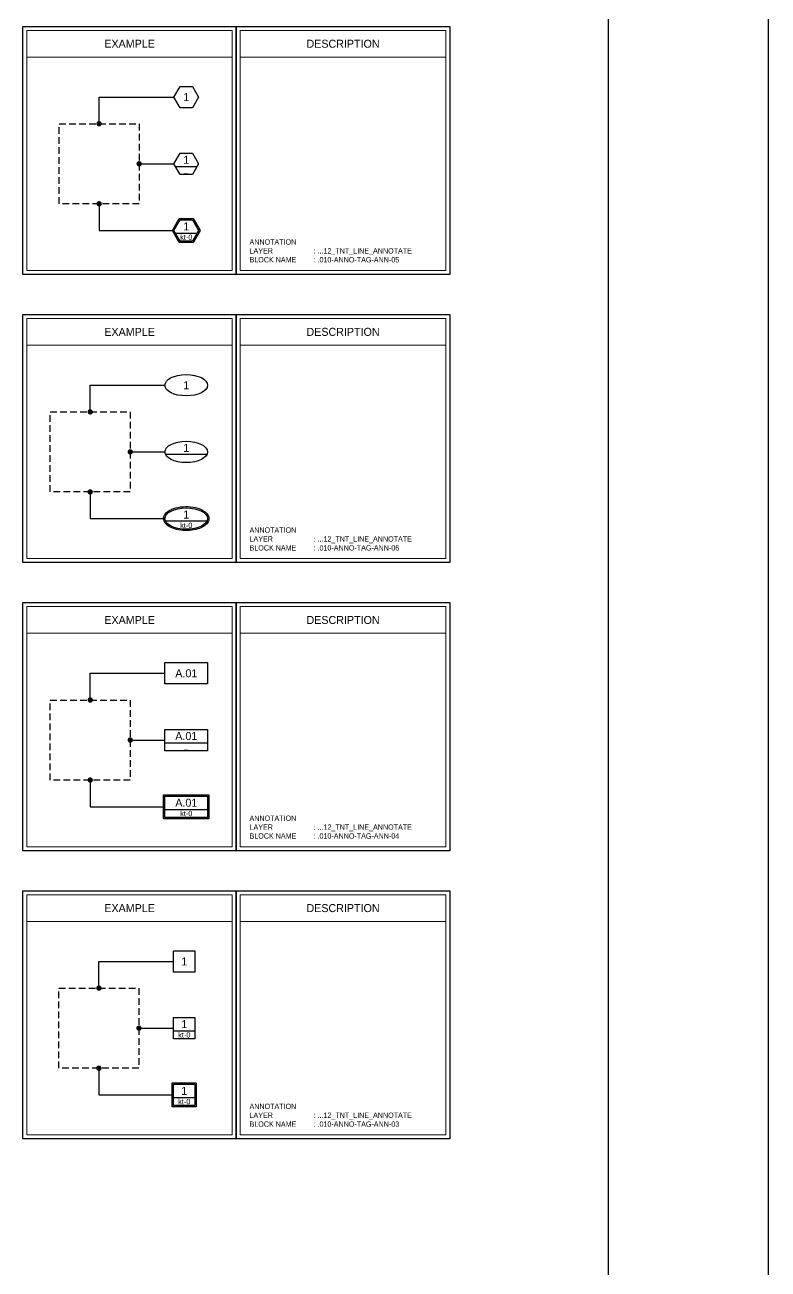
# Model space of a CAD drawing. Header units: millimetres. Extents: x 21129 to 2803301, y -510327 to 166837.
# Drawn here: x 371035 to 398892, y -378672 to -332034 of the extents above; entities that cross this region are included whole.
import ezdxf
from ezdxf.enums import TextEntityAlignment as Align

# ---------------------------------------------------------------- set-up
doc = ezdxf.new("R2010")
doc.units = ezdxf.units.MM
doc.linetypes.add('HIDDEN', pattern=[0.375, 0.25, -0.125])
for name, color, linetype in [('....01_TNT_A_DRAWING', 7, 'Continuous'), ('....20_TNT_N_TEXT', 9, 'Continuous'), ('....21_TNT_N_LEADER', 9, 'Continuous'), ('....24_TNT_N_ANNOTATE', 14, 'Continuous')]:
    doc.layers.add(name, color=color, linetype=linetype)
doc.layers.add('....03_TNT_A_THIN', color=251, linetype='Continuous', lineweight=13, transparency=0.5)
doc.layers.add('....08_TNT_A_DETAIL', color=156, linetype='HIDDEN', transparency=0.5)
doc.styles.add('.TNT_A_TXT_2_SUB', font='UNI Alter Gothic (H).ttf')
doc.styles.add('.TNT_A_TXT_3_NOTE', font='uromans.shx', dxfattribs={"width": 0.8})
doc.styles.add('TNT_DIM', font='uromans.shx', dxfattribs={"width": 0.8})
doc.dimstyles.new('TNT_DIM1', dxfattribs={"dimtxt": 2, "dimasz": 1.1, "dimexe": 1.1, "dimexo": 0, "dimgap": 0.7, "dimtad": 1, "dimdec": 0, "dimzin": 0, "dimdsep": 46, "dimtxsty": 'TNT_DIM', "dimblk": 'ARCHTICK', "dimcen": 0.09, "dimdle": 1.1, "dimclrd": 256, "dimclre": 256, "dimclrt": 14, "dimadec": 0, "dimazin": 0, "dimtfac": 1, "dimtdec": 0, "dimtmove": 0, "dimatfit": 3, "dimfxl": 0, "dimtfillclr": 256, "dimtolj": 1, "dimtzin": 0, "dimarcsym": 0})

# ---------------------------------------------------------------- blocks, each defined once
blk = doc.blocks.new('.TNT_KHUNG LAYOUT_2')
at = {"color": 250}
blk.add_lwpolyline([(0, 327), (450, 327), (450, 0), (0, 0)], close=True, dxfattribs=at)
at = {"color": 14}
blk.add_lwpolyline([(15, 312), (435, 312), (435, 15), (15, 15)], close=True, dxfattribs=at)
blk = doc.blocks.new('*U615')
at = {"color": 14}
blk.add_lwpolyline([(-4, 4), (4, 4), (4, -4), (-4, -4)], close=True, dxfattribs=at)
at = {"color": 9, "style": '.TNT_A_TXT_2_SUB', "flags": 8}
blk.add_attdef('NUMBER', text='', height=3, dxfattribs=at).set_placement((0, 0), align=Align.MIDDLE)
blk = doc.blocks.new('*U617')
at = {"color": 14}
blk.add_line((-4, -1), (4, -1), dxfattribs=at)
blk.add_lwpolyline([(-4, 4), (4, 4), (4, -4), (-4, -4)], close=True, dxfattribs=at)
at = {"color": 9, "style": '.TNT_A_TXT_2_SUB', "flags": 8}
for tag, height, p in [('1', 3, (0, 1.5)), ('KT-0', 2, (0, -2.5))]:
    blk.add_attdef(tag, text='', height=height, dxfattribs=at).set_placement(p, align=Align.MIDDLE)
blk = doc.blocks.new('*U619')
at = {"color": 251}
blk.add_line((-4, -1), (4, -1), dxfattribs=at)
at = {"color": 14}
blk.add_lwpolyline([(-4.5, 4.5), (4.5, 4.5), (4.5, -4.5), (-4.5, -4.5)], close=True, dxfattribs=at)
at = {"color": 251}
blk.add_lwpolyline([(-4, 4), (4, 4), (4, -4), (-4, -4)], close=True, dxfattribs=at)
at = {"color": 9, "style": '.TNT_A_TXT_2_SUB', "flags": 8}
for tag, height, p in [('1', 3, (0, 1.5)), ('KT-0', 2, (0, -2.5))]:
    blk.add_attdef(tag, text='', height=height, dxfattribs=at).set_placement(p, align=Align.MIDDLE)
blk = doc.blocks.new('*U610')
at = {"color": 14}
blk.add_lwpolyline([(-8, 4), (8, 4), (8, -4), (-8, -4)], close=True, dxfattribs=at)
at = {"color": 9, "style": '.TNT_A_TXT_2_SUB', "flags": 8}
blk.add_attdef('KH.NUMBER', text='', height=3, dxfattribs=at).set_placement((0, 0), align=Align.MIDDLE)
blk = doc.blocks.new('*U611')
at = {"color": 14}
blk.add_line((-8, -1), (8, -1), dxfattribs=at)
blk.add_lwpolyline([(-8, 4), (8, 4), (8, -4), (-8, -4)], close=True, dxfattribs=at)
at = {"color": 9, "style": '.TNT_A_TXT_2_SUB', "flags": 8}
blk.add_attdef('A.01', text='', height=3, dxfattribs=at).set_placement((0, 1.5), align=Align.MIDDLE)
at = {"color": 9, "flags": 8}
blk.add_attdef('_', text='', height=2, dxfattribs=at).set_placement((0, -2.5), align=Align.MIDDLE)
blk = doc.blocks.new('*U613')
at = {"color": 251}
blk.add_line((-8, -1), (8, -1), dxfattribs=at)
at = {"color": 14}
blk.add_lwpolyline([(-8.5, 4.5), (8.5, 4.5), (8.5, -4.5), (-8.5, -4.5)], close=True, dxfattribs=at)
at = {"color": 251}
blk.add_lwpolyline([(-8, 4), (8, 4), (8, -4), (-8, -4)], close=True, dxfattribs=at)
at = {"color": 9, "style": '.TNT_A_TXT_2_SUB', "flags": 8}
for tag, height, p in [('A.01', 3, (0, 1.5)), ('KT-0', 2, (0, -2.5))]:
    blk.add_attdef(tag, text='', height=height, dxfattribs=at).set_placement(p, align=Align.MIDDLE)
blk = doc.blocks.new('*U600')
at = {"color": 14}
blk.add_lwpolyline([(-2.31, 4), (2.31, 4), (4.62, 0), (2.31, -4), (-2.31, -4), (-4.62, 0)], close=True, dxfattribs=at)
at = {"color": 9, "style": '.TNT_A_TXT_2_SUB', "flags": 8}
blk.add_attdef('NUMBER', text='', height=3, dxfattribs=at).set_placement((0, 0), align=Align.MIDDLE)
blk = doc.blocks.new('*U601')
at = {"color": 14}
blk.add_line((-4.04, -1), (4.04, -1), dxfattribs=at)
blk.add_lwpolyline([(-2.31, 4), (2.31, 4), (4.62, 0), (2.31, -4), (-2.31, -4), (-4.62, 0)], close=True, dxfattribs=at)
at = {"color": 9, "style": '.TNT_A_TXT_2_SUB', "flags": 8}
blk.add_attdef('1', text='', height=3, dxfattribs=at).set_placement((0, 1.5), align=Align.MIDDLE)
at = {"color": 9, "flags": 8}
blk.add_attdef('_', text='', height=2, dxfattribs=at).set_placement((0, -2.5), align=Align.MIDDLE)
blk = doc.blocks.new('*U604')
at = {"color": 251}
blk.add_line((-4.04, -1), (4.04, -1), dxfattribs=at)
at = {"color": 14}
blk.add_lwpolyline([(-2.6, 4.5), (2.6, 4.5), (5.2, 0), (2.6, -4.5), (-2.6, -4.5), (-5.2, 0)], close=True, dxfattribs=at)
at = {"color": 251}
blk.add_lwpolyline([(-2.31, 4), (2.31, 4), (4.62, 0), (2.31, -4), (-2.31, -4), (-4.62, 0)], close=True, dxfattribs=at)
at = {"color": 9, "style": '.TNT_A_TXT_2_SUB', "flags": 8}
for tag, height, p in [('1', 3, (0, 1.5)), ('KT-0', 2, (0, -2.5))]:
    blk.add_attdef(tag, text='', height=height, dxfattribs=at).set_placement(p, align=Align.MIDDLE)
blk = doc.blocks.new('*U606')
at = {"color": 14}
blk.add_ellipse((0, 0), major_axis=(8, 0), ratio=0.5, dxfattribs=at)
at = {"color": 9, "style": '.TNT_A_TXT_2_SUB', "flags": 8}
blk.add_attdef('NUMBER', text='', height=3, dxfattribs=at).set_placement((0, 0), align=Align.MIDDLE)
blk = doc.blocks.new('*U607')
at = {"color": 14}
blk.add_line((7.75, -1), (-7.75, -1), dxfattribs=at)
blk.add_ellipse((0, 0), major_axis=(8, 0), ratio=0.5, dxfattribs=at)
at = {"color": 9, "style": '.TNT_A_TXT_2_SUB', "flags": 8}
blk.add_attdef('1', text='', height=3, dxfattribs=at).set_placement((0, 1.5), align=Align.MIDDLE)
at = {"color": 9, "flags": 8}
blk.add_attdef('_', text='', height=2, dxfattribs=at).set_placement((0, -2.5), align=Align.MIDDLE)
blk = doc.blocks.new('*U605')
at = {"color": 251}
blk.add_line((7.75, -1), (-7.75, -1), dxfattribs=at)
blk.add_ellipse((0, 0), major_axis=(8, 0), ratio=0.5, dxfattribs=at)
at = {"color": 14}
blk.add_open_spline([(-8.5, 0), (-8.5, -0.34), (-8.43, -0.68), (-8.16, -1.33), (-7.96, -1.64), (-7.22, -2.49), (-6.54, -2.97), (-4.89, -3.75), (-3.92, -4.05), (-1.84, -4.43), (-0.73, -4.52), (1.48, -4.47), (2.57, -4.33), (4.58, -3.85), (5.49, -3.51), (7.01, -2.65), (7.61, -2.13), (8.25, -1.17), (8.42, -0.77), (8.53, 0.06), (8.49, 0.48), (8.2, 1.27), (7.96, 1.65), (7.34, 2.33), (6.95, 2.65), (5.67, 3.45), (4.63, 3.85), (2.3, 4.39), (1.02, 4.52), (-1.52, 4.48), (-2.78, 4.31), (-5.05, 3.7), (-6.05, 3.27), (-7.36, 2.34), (-7.79, 1.91), (-8.31, 1.06), (-8.45, 0.65), (-8.5, 0.16), (-8.5, 0.08), (-8.5, 0)], degree=3, knots=[3.141593, 3.141593, 3.141593, 3.141593, 3.347101, 3.347101, 3.552609, 3.552609, 3.954294, 3.954294, 4.355979, 4.355979, 4.757664, 4.757664, 5.159349, 5.159349, 5.561034, 5.561034, 5.96272, 5.96272, 6.211776, 6.211776, 6.460833, 6.460833, 6.709889, 6.709889, 6.958946, 6.958946, 7.421559, 7.421559, 7.884172, 7.884172, 8.346785, 8.346785, 8.809398, 8.809398, 9.128497, 9.128497, 9.376161, 9.376161, 9.424778, 9.424778, 9.424778, 9.424778], dxfattribs=at)
at = {"color": 9, "style": '.TNT_A_TXT_2_SUB', "flags": 8}
for tag, height, p in [('1', 3, (0, 1.5)), ('KT-0', 2, (0, -2.5))]:
    blk.add_attdef(tag, text='', height=height, dxfattribs=at).set_placement(p, align=Align.MIDDLE)
blk = doc.blocks.new('_ArchTick')
at = {"color": 0, "linetype": 'ByBlock', "const_width": 0.15}
blk.add_lwpolyline([(-0.5, -0.5), (0.5, 0.5)], dxfattribs=at)

msp = doc.modelspace()

# ---------------------------------------------------------------- linework, layer by layer
at = {"layer": '....03_TNT_A_THIN'}
for p, q in [((371109.9, -333239.5), (378809.9, -333239.5)), ((379109.9, -333239.5), (386809.9, -333239.5)), ((371109.9, -344039.5), (378809.9, -344039.5)), ((379109.9, -344039.5), (386809.9, -344039.5)), ((371109.9, -354839.5), (378809.9, -354839.5)), ((379109.9, -354839.5), (386809.9, -354839.5)), ((371109.9, -365639.5), (378809.9, -365639.5)), ((379109.9, -365639.5), (386809.9, -365639.5))]:
    msp.add_line(p, q, dxfattribs=at)
for points in [[(371109.9, -332239.5), (378809.9, -332239.5), (378809.9, -341239.5), (371109.9, -341239.5)], [(379109.9, -332239.5), (386809.9, -332239.5), (386809.9, -341239.5), (379109.9, -341239.5)], [(371109.9, -343039.5), (378809.9, -343039.5), (378809.9, -352039.5), (371109.9, -352039.5)], [(379109.9, -343039.5), (386809.9, -343039.5), (386809.9, -352039.5), (379109.9, -352039.5)], [(371109.9, -353839.5), (378809.9, -353839.5), (378809.9, -362839.5), (371109.9, -362839.5)], [(379109.9, -353839.5), (386809.9, -353839.5), (386809.9, -362839.5), (379109.9, -362839.5)], [(371109.9, -364639.5), (378809.9, -364639.5), (378809.9, -373639.5), (371109.9, -373639.5)], [(379109.9, -364639.5), (386809.9, -364639.5), (386809.9, -373639.5), (379109.9, -373639.5)]]:
    msp.add_lwpolyline(points, close=True, dxfattribs=at)
at = {"layer": '....08_TNT_A_DETAIL', "ltscale": 1000}
for points in [[(372317.6, -335739.5), (375317.6, -335739.5), (375317.6, -338739.5), (372317.6, -338739.5)], [(371983.2, -346539.3), (374983.2, -346539.3), (374983.2, -349539.3), (371983.2, -349539.3)], [(371984.9, -357339.5), (374984.9, -357339.5), (374984.9, -360339.5), (371984.9, -360339.5)], [(372309.4, -368139.5), (375309.4, -368139.5), (375309.4, -371139.5), (372309.4, -371139.5)]]:
    msp.add_lwpolyline(points, close=True, dxfattribs=at)
at = {"layer": '....24_TNT_N_ANNOTATE'}
for points in [[(370959.9, -332089.5), (378959.9, -332089.5), (378959.9, -341389.5), (370959.9, -341389.5)], [(378959.9, -332089.5), (386959.9, -332089.5), (386959.9, -341389.5), (378959.9, -341389.5)], [(370959.9, -342889.5), (378959.9, -342889.5), (378959.9, -352189.5), (370959.9, -352189.5)], [(378959.9, -342889.5), (386959.9, -342889.5), (386959.9, -352189.5), (378959.9, -352189.5)], [(370959.9, -353689.5), (378959.9, -353689.5), (378959.9, -362989.5), (370959.9, -362989.5)], [(378959.9, -353689.5), (386959.9, -353689.5), (386959.9, -362989.5), (378959.9, -362989.5)], [(370959.9, -364489.5), (378959.9, -364489.5), (378959.9, -373789.5), (370959.9, -373789.5)], [(378959.9, -364489.5), (386959.9, -364489.5), (386959.9, -373789.5), (378959.9, -373789.5)]]:
    msp.add_lwpolyline(points, close=True, dxfattribs=at)

# ---------------------------------------------------------------- block references
at = {"layer": '....01_TNT_A_DRAWING', "xscale": 400, "yscale": 400, "zscale": 400}
msp.add_blockref('.TNT_KHUNG LAYOUT_2', (218892.4, -424762.9), dxfattribs=at)
at = {"layer": '....24_TNT_N_ANNOTATE'}
ref = msp.add_blockref('*U600', (377082.6, -334739.5), dxfattribs=dict(at, xscale=100, yscale=100, zscale=100))
ref.add_attrib('NUMBER', '1', dxfattribs={"layer": '0', "color": 9, "height": 300, "style": '.TNT_A_TXT_2_SUB'}).set_placement((377082.6, -334739.5), align=Align.MIDDLE)
ref = msp.add_blockref('*U601', (377082.6, -337239.5), dxfattribs=dict(at, xscale=100, yscale=100, zscale=100))
ref.add_attrib('1', '1', dxfattribs={"layer": '0', "color": 9, "height": 300, "style": '.TNT_A_TXT_2_SUB'}).set_placement((377082.6, -337089.5), align=Align.MIDDLE)
ref.add_attrib('_', '_', dxfattribs={"layer": '0', "color": 9, "height": 200}).set_placement((377082.6, -337489.5), align=Align.MIDDLE)
ref = msp.add_blockref('*U604', (377082.6, -339739.5), dxfattribs=dict(at, xscale=100, yscale=100, zscale=100))
ref.add_attrib('1', '1', dxfattribs={"layer": '0', "color": 9, "height": 300, "style": '.TNT_A_TXT_2_SUB'}).set_placement((377082.6, -339589.5), align=Align.MIDDLE)
ref.add_attrib('KT-0', 'kt-0', dxfattribs={"layer": '0', "color": 9, "height": 200, "style": '.TNT_A_TXT_2_SUB'}).set_placement((377082.6, -339989.5), align=Align.MIDDLE)
ref = msp.add_blockref('*U606', (377083.2, -345539.3), dxfattribs=dict(at, xscale=100, yscale=100, zscale=100))
ref.add_attrib('NUMBER', '1', dxfattribs={"layer": '0', "color": 9, "height": 300, "style": '.TNT_A_TXT_2_SUB'}).set_placement((377083.2, -345539.3), align=Align.MIDDLE)
ref = msp.add_blockref('*U607', (377083.2, -348039.3), dxfattribs=dict(at, xscale=100, yscale=100, zscale=100))
ref.add_attrib('1', '1', dxfattribs={"layer": '0', "color": 9, "height": 300, "style": '.TNT_A_TXT_2_SUB'}).set_placement((377083.2, -347889.3), align=Align.MIDDLE)
ref.add_attrib('_', '_', dxfattribs={"layer": '0', "color": 9, "height": 200}).set_placement((377083.2, -348289.3), align=Align.MIDDLE)
ref = msp.add_blockref('*U605', (377083.2, -350539.3), dxfattribs=dict(at, xscale=100, yscale=100, zscale=100))
ref.add_attrib('1', '1', dxfattribs={"layer": '0', "color": 9, "height": 300, "style": '.TNT_A_TXT_2_SUB'}).set_placement((377083.2, -350389.3), align=Align.MIDDLE)
ref.add_attrib('KT-0', 'kt-0', dxfattribs={"layer": '0', "color": 9, "height": 200, "style": '.TNT_A_TXT_2_SUB'}).set_placement((377083.2, -350789.3), align=Align.MIDDLE)
ref = msp.add_blockref('*U610', (377084.9, -356339.5), dxfattribs=dict(at, xscale=100, yscale=100, zscale=100))
ref.add_attrib('KH.NUMBER', 'A.01', dxfattribs={"layer": '0', "color": 9, "height": 300, "style": '.TNT_A_TXT_2_SUB'}).set_placement((377084.9, -356339.5), align=Align.MIDDLE)
ref = msp.add_blockref('*U611', (377084.9, -358839.5), dxfattribs=dict(at, xscale=100, yscale=100, zscale=100))
ref.add_attrib('A.01', 'A.01', dxfattribs={"layer": '0', "color": 9, "height": 300, "style": '.TNT_A_TXT_2_SUB'}).set_placement((377084.9, -358689.5), align=Align.MIDDLE)
ref.add_attrib('_', '_', dxfattribs={"layer": '0', "color": 9, "height": 200}).set_placement((377084.9, -359089.5), align=Align.MIDDLE)
ref = msp.add_blockref('*U613', (377084.9, -361339.5), dxfattribs=dict(at, xscale=100, yscale=100, zscale=100))
ref.add_attrib('A.01', 'A.01', dxfattribs={"layer": '0', "color": 9, "height": 300, "style": '.TNT_A_TXT_2_SUB'}).set_placement((377084.9, -361189.5), align=Align.MIDDLE)
ref.add_attrib('KT-0', 'kt-0', dxfattribs={"layer": '0', "color": 9, "height": 200, "style": '.TNT_A_TXT_2_SUB'}).set_placement((377084.9, -361589.5), align=Align.MIDDLE)
ref = msp.add_blockref('*U615', (377009.4, -367139.5), dxfattribs=dict(at, xscale=100, yscale=100, zscale=100))
ref.add_attrib('NUMBER', '1', dxfattribs={"layer": '0', "color": 9, "height": 300, "style": '.TNT_A_TXT_2_SUB'}).set_placement((377009.4, -367139.5), align=Align.MIDDLE)
ref = msp.add_blockref('*U617', (377009.4, -369639.5), dxfattribs=dict(at, xscale=100, yscale=100, zscale=100))
ref.add_attrib('1', '1', dxfattribs={"layer": '0', "color": 9, "height": 300, "style": '.TNT_A_TXT_2_SUB'}).set_placement((377009.4, -369489.5), align=Align.MIDDLE)
ref.add_attrib('KT-0', 'kt-0', dxfattribs={"layer": '0', "color": 9, "height": 200, "style": '.TNT_A_TXT_2_SUB'}).set_placement((377009.4, -369889.5), align=Align.MIDDLE)
ref = msp.add_blockref('*U619', (377009.4, -372139.5), dxfattribs=dict(at, xscale=100, yscale=100, zscale=100))
ref.add_attrib('1', '1', dxfattribs={"layer": '0', "color": 9, "height": 300, "style": '.TNT_A_TXT_2_SUB'}).set_placement((377009.4, -371989.5), align=Align.MIDDLE)
ref.add_attrib('KT-0', 'kt-0', dxfattribs={"layer": '0', "color": 9, "height": 200, "style": '.TNT_A_TXT_2_SUB'}).set_placement((377009.4, -372389.5), align=Align.MIDDLE)

# ---------------------------------------------------------------- texts
at = {"layer": '....20_TNT_N_TEXT', "style": '.TNT_A_TXT_2_SUB'}
for s, p in [('EXAMPLE', (374959.9, -332739.5)), ('DESCRIPTION', (382959.9, -332739.5)), ('EXAMPLE', (374959.9, -343539.5)), ('DESCRIPTION', (382959.9, -343539.5)), ('EXAMPLE', (374959.9, -354339.5)), ('DESCRIPTION', (382961.3, -354339.5)), ('EXAMPLE', (374959.9, -365139.5)), ('DESCRIPTION', (382959.9, -365139.5))]:
    msp.add_text(s, height=300, dxfattribs=at).set_placement(p, align=Align.MIDDLE)
at = {"layer": '....20_TNT_N_TEXT', "char_height": 200, "width": 14785, "attachment_point": 7, "style": '.TNT_A_TXT_3_NOTE'}
for s, insert in [('\\A1;\\pxi-9,l9,sm1;\\P\\pi0,l0,s*;ANNOTATION \\P\\pi-9,l9,sm1;LAYER^I^I: ...12_TNT_LINE_ANNOTATE\\P\\pi-12,l12;BLOCK NAME^I: .010-ANNO-TAG-ANN-05', (379454.9, -340939.5)), ('\\A1;\\pxi-9,l9,sm1;\\P\\pi0,l0,s*;ANNOTATION \\P\\pi-9,l9,sm1;LAYER^I^I: ...12_TNT_LINE_ANNOTATE\\P\\pi-12,l12;BLOCK NAME^I: .010-ANNO-TAG-ANN-06', (379454.9, -351739.5)), ('\\A1;\\pxi-9,l9,sm1;\\P\\pi0,l0,s*;ANNOTATION \\P\\pi-9,l9,sm1;LAYER^I^I: ...12_TNT_LINE_ANNOTATE\\P\\pi-12,l12;BLOCK NAME^I: .010-ANNO-TAG-ANN-04', (379454.9, -362539.5)), ('\\A1;\\pxi-9,l9,sm1;\\PANNOTATION \\PLAYER^I^I: ...12_TNT_LINE_ANNOTATE\\P\\pi-12,l12;BLOCK NAME^I: .010-ANNO-TAG-ANN-03', (379454.9, -373339.5))]:
    msp.add_mtext(s, dxfattribs=dict(at, insert=insert))

# ---------------------------------------------------------------- leaders
at = {"layer": '....21_TNT_N_LEADER', "ltscale": 4}
for points, override in [([(373817.6, -335739.5), (373817.6, -334739.5), (376617.6, -334739.5)], {"dimscale": 1, "dimasz": 200, "dimgap": 0.7, "dimtad": 0, "dimldrblk": 'Dot'}), ([(375317.6, -337239.5), (376617.6, -337239.5)], {"dimscale": 1, "dimasz": 200, "dimtad": 0, "dimldrblk": 'Dot'}), ([(373817.6, -338739.5), (373817.6, -339739.5), (376617.6, -339739.5)], {"dimscale": 1, "dimasz": 200, "dimgap": 0.7, "dimtad": 0, "dimldrblk": 'Dot'}), ([(373483.2, -346539.3), (373483.2, -345539.3), (376283.2, -345539.3)], {"dimscale": 1, "dimasz": 200, "dimgap": 0.7, "dimtad": 0, "dimldrblk": 'Dot'}), ([(374983.2, -348039.3), (376283.2, -348039.3)], {"dimscale": 1, "dimasz": 200, "dimtad": 0, "dimldrblk": 'Dot'}), ([(373483.2, -349539.3), (373483.2, -350539.3), (376283.2, -350539.3)], {"dimscale": 1, "dimasz": 200, "dimgap": 0.7, "dimtad": 0, "dimldrblk": 'Dot'}), ([(373484.9, -357339.5), (373484.9, -356339.5), (376284.9, -356339.5)], {"dimscale": 1, "dimasz": 200, "dimgap": 0.7, "dimtad": 0, "dimldrblk": 'Dot'}), ([(374984.9, -358839.5), (376284.9, -358839.5)], {"dimscale": 1, "dimasz": 200, "dimtad": 0, "dimldrblk": 'Dot'}), ([(373484.9, -360339.5), (373484.9, -361339.5), (376284.9, -361339.5)], {"dimscale": 1, "dimasz": 200, "dimgap": 0.7, "dimtad": 0, "dimldrblk": 'Dot'}), ([(373809.4, -368139.5), (373809.4, -367139.5), (376609.4, -367139.5)], {"dimscale": 1, "dimasz": 200, "dimgap": 0.7, "dimtad": 0, "dimldrblk": 'Dot'}), ([(375309.4, -369639.5), (376609.4, -369639.5)], {"dimscale": 1, "dimasz": 200, "dimtad": 0, "dimldrblk": 'Dot'}), ([(373809.4, -371139.5), (373809.4, -372139.5), (376609.4, -372139.5)], {"dimscale": 1, "dimasz": 200, "dimgap": 0.7, "dimtad": 0, "dimldrblk": 'Dot'})]:
    msp.add_leader(points, dimstyle='TNT_DIM1', override=override, dxfattribs=at)

doc.saveas('drawing.dxf')
